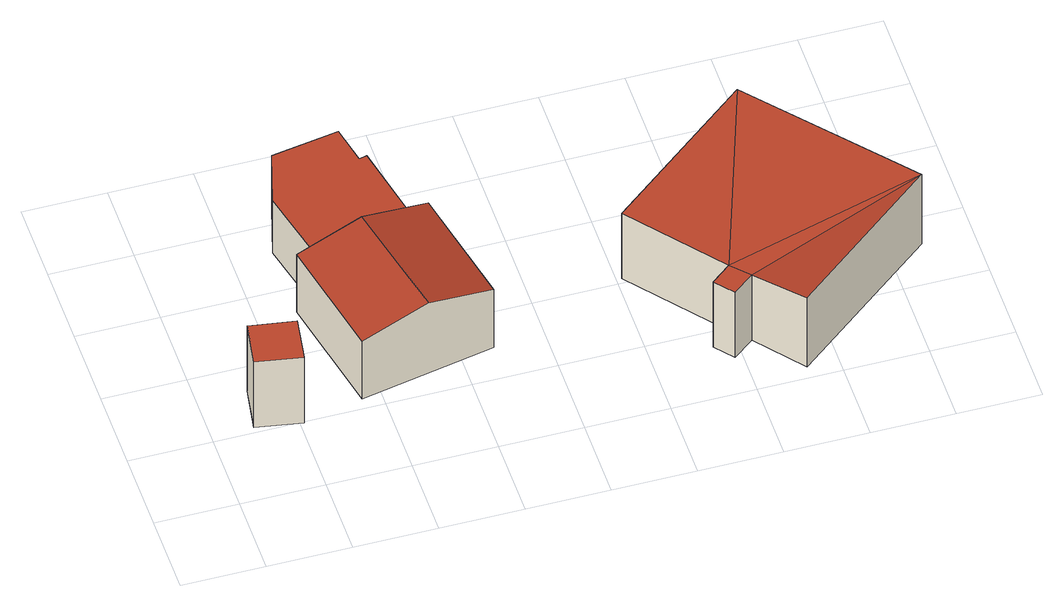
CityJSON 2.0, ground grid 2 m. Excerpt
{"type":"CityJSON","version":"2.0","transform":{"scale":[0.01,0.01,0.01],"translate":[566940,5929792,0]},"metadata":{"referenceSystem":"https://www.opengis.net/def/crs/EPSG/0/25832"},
"CityObjects":{
"building1":{"type":"Building","attributes":{"Grundfläche 2D":"1.265667","Grundhöhe NN":"0.691"},"geometry":[{"type":"Solid","lod":"3","boundaries":[[[[0,1,2,3]],[[4,5,3,2]],[[5,6,0,3]],[[6,7,1,0]],[[7,4,2,1]],[[7,6,5,4]]]],"semantics":{"surfaces":[{"type":"RoofSurface"},{"type":"WallSurface"},{"type":"GroundSurface"}],"values":[[0,1,1,1,1,2]]}}]},
"building2":{"type":"Building","attributes":{"Grundfläche 2D":"10.086763","Grundhöhe NN":"0.582"},"geometry":[{"type":"Solid","lod":"3","boundaries":[[[[8,9,10,11,12]],[[13,8,12,14,15]],[[15,14,12,11,10,16,17]],[[13,15,17,18]],[[9,8,13,18,19]],[[10,9,19,16]],[[17,16,19,18]]]],"semantics":{"surfaces":[{"type":"RoofSurface"},{"type":"WallSurface"},{"type":"GroundSurface"}],"values":[[0,0,1,1,1,1,2]]}}]},
"building3":{"type":"Building","attributes":{"Grundfläche 2D":"6.921521","Grundhöhe NN":"0.608"},"geometry":[{"type":"Solid","lod":"3","boundaries":[[[[20,21,22,23,24,25,26]],[[21,20,27,28]],[[22,21,28,29]],[[23,22,29,30]],[[24,23,30,31]],[[25,24,31,32]],[[20,26,33,27]],[[26,25,32,33]],[[27,33,32,31,30,29,28]]]],"semantics":{"surfaces":[{"type":"RoofSurface"},{"type":"WallSurface"},{"type":"GroundSurface"}],"values":[[0,1,1,1,1,1,1,1,2]]}}]},
"building4":{"type":"Building","attributes":{"Grundfläche 2D":"22.947999","Grundhöhe NN":"0.448"},"geometry":[{"type":"Solid","lod":"3","boundaries":[[[[34,35,36]],[[37,34,38,39,40]],[[37,41,34]],[[41,35,34]],[[42,41,37]],[[43,44,34,36]],[[44,45,38,34]],[[45,46,39,38]],[[46,47,48,37,40,39]],[[48,49,42,37]],[[49,50,41,42]],[[50,51,35,41]],[[51,43,36,35]],[[50,49,48,47,46,45,44,43,51]]]],"semantics":{"surfaces":[{"type":"RoofSurface"},{"type":"WallSurface"},{"type":"GroundSurface"}],"values":[[0,0,0,0,0,1,1,1,1,1,1,1,1,2]]}}]}
},
"vertices":[
[110,305,278],[92,194,278],[203,175,278],[221,287,278],[203,175,69],[221,287,69],[110,305,69],[92,194,69],
[514,250,282],[675,283,243],[615,581,243],[572,572,253],[451,548,282],[350,217,243],[332,523,253],[290,515,243],[615,581,58],[290,515,58],[350,217,58],[675,283,58],
[332,523,229],[572,572,229],[531,772,229],[512,768,229],[493,862,229],[330,834,229],[292,702,229],[332,523,61],[572,572,61],[531,772,61],[512,768,61],[493,862,61],[330,834,61],[292,702,61],
[1192,192,253],[1369,704,253],[1012,414,253],[1233,149,253],[1145,154,253],[1182,108,253],[1229,146,253],[1680,321,266],[1326,34,266],[1012,414,45],[1192,192,45],[1145,154,45],[1182,108,45],[1229,146,45],[1233,149,45],[1326,34,45],[1680,321,45],[1369,704,45]
]}
